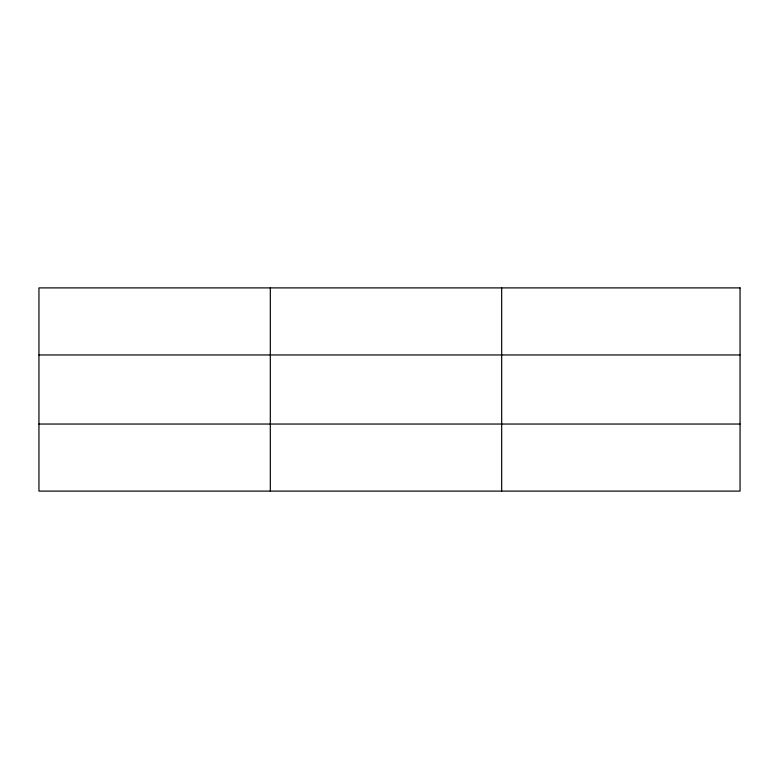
<?xml version="1.0" encoding="UTF-8"?>
<svg xmlns="http://www.w3.org/2000/svg" width="779" height="779" viewBox="0 0 779 779"><rect width="100%" height="100%" fill="white"/><g stroke="black" fill="none" stroke-linecap="round" stroke-linejoin="round"><path stroke-width="1.17" d="M270.313 491.101L270.313 287.899M501.676 491.101L501.676 287.899M38.95 354.961L740.05 354.961M38.95 424.039L740.05 424.039M740.05 287.899L740.05 491.101L38.95 491.101L38.95 287.899L740.05 287.899"/></g></svg>
